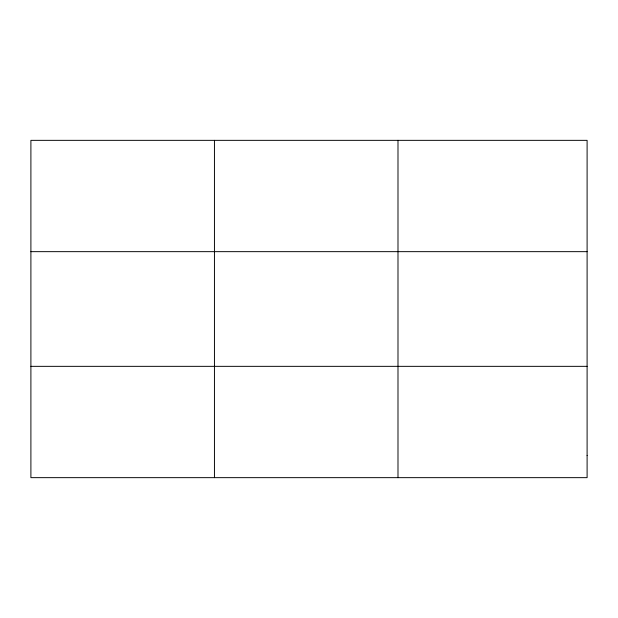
<?xml version="1.0" encoding="UTF-8"?>
<svg xmlns="http://www.w3.org/2000/svg" width="618" height="618" viewBox="0 0 618 618"><rect width="100%" height="100%" fill="white"/><g stroke="black" fill="none" stroke-linecap="round" stroke-linejoin="round"><path stroke-width="0.93" d="M214.446 140.348L214.446 477.652M397.992 140.348L397.992 477.652M30.9 251.657L587.1 251.657M30.9 366.343L587.1 366.343M587.1 455.389L587.1 477.652L30.9 477.652L30.9 140.348L587.1 140.348L587.1 455.389"/></g></svg>
